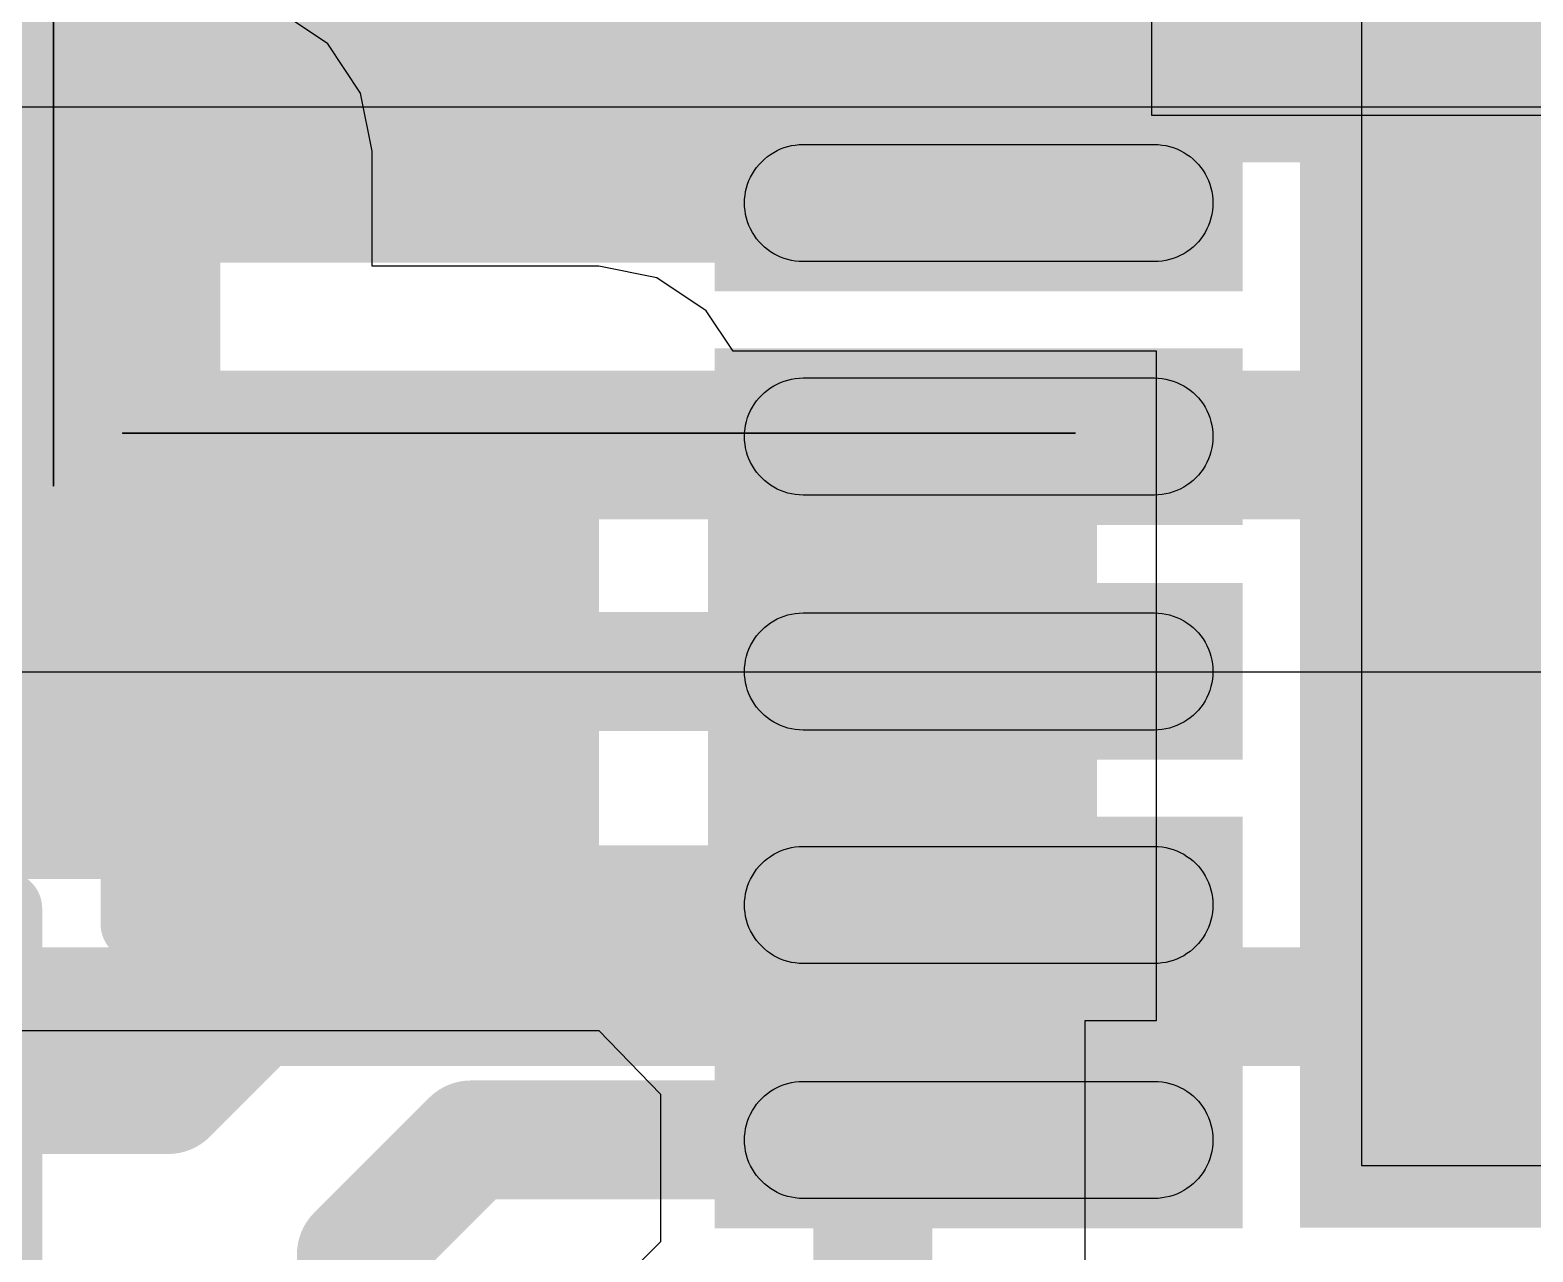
# Model space of a CAD drawing. Header units: inches. Extents: x 0 to 208, y 0 to 213.
# Drawn here: x 4.2299 to 4.331, y 3.2767 to 3.3589 of the extents above; entities that cross this region are included whole.
import ezdxf

# ---------------------------------------------------------------- set-up
doc = ezdxf.new("R2010")
doc.units = ezdxf.units.IN
doc.header["$MEASUREMENT"] = 0
for name, color, linetype in [('Bottom Layer', 5, 'Continuous'), ('Bottom Overlay', 54, 'Continuous'), ('Bottom Paste', 16, 'Continuous'), ('Bottom Solder', 6, 'Continuous'), ('L2_GND1', 16, 'Continuous'), ('L5_GND2', 156, 'Continuous'), ('L6_SIG2', 130, 'Continuous'), ('Top Layer', 1, 'Continuous'), ('Top Overlay', 2, 'Continuous'), ('Top Paste', 8, 'Continuous'), ('Top Solder', 216, 'Continuous')]:
    doc.layers.add(name, color=color, linetype=linetype)

# ---------------------------------------------------------------- blocks, each defined once
blk = doc.blocks.new('WQFN_40_EP_5X5__B_405')
at = {"layer": 'Bottom Layer'}
for points in [[(-0.0748, 0.0748), (0.0748, 0.0748), (0.0748, -0.0748), (-0.0748, -0.0748)], [(0.00396, -0.08265), (0.01184, -0.08265), (0.01184, -0.11415), (0.00396, -0.11415)], [(0.01966, -0.08265), (0.02754, -0.08265), (0.02754, -0.11415), (0.01966, -0.11415)], [(0.03546, -0.08265), (0.04334, -0.08265), (0.04334, -0.11415), (0.03546, -0.11415)], [(0.05116, -0.08265), (0.05904, -0.08265), (0.05904, -0.11415), (0.05116, -0.11415)], [(0.06696, -0.08265), (0.07484, -0.08265), (0.07484, -0.11415), (0.06696, -0.11415)]]:
    blk.add_hatch(color=5, dxfattribs=at).paths.add_polyline_path(points)
at = {"layer": 'Bottom Solder'}
for points in [[(-0.0768, 0.0768), (0.0768, 0.0768), (0.0768, -0.0768), (-0.0768, -0.0768)], [(-0.01384, -0.08065), (-0.00196, -0.08065), (-0.00196, -0.11615), (-0.01384, -0.11615)], [(0.00196, -0.08065), (0.01384, -0.08065), (0.01384, -0.11615), (0.00196, -0.11615)], [(0.01766, -0.08065), (0.02954, -0.08065), (0.02954, -0.11615), (0.01766, -0.11615)], [(0.03346, -0.08065), (0.04534, -0.08065), (0.04534, -0.11615), (0.03346, -0.11615)], [(0.04916, -0.08065), (0.06104, -0.08065), (0.06104, -0.11615), (0.04916, -0.11615)], [(0.06496, -0.08065), (0.07684, -0.08065), (0.07684, -0.11615), (0.06496, -0.11615)]]:
    blk.add_hatch(color=6, dxfattribs=at).paths.add_polyline_path(points)
at = {"layer": 'Bottom Paste'}
for p, q in [((0.00663, -0.08286), (0.00688, -0.08279)), ((0.00688, -0.08279), (0.00713, -0.08273)), ((0.00713, -0.08273), (0.00739, -0.08269)), ((0.00739, -0.08269), (0.00764, -0.08266)), ((0.00764, -0.08266), (0.0079, -0.08265)), ((0.0079, -0.08265), (0.00816, -0.08266)), ((0.00816, -0.08266), (0.00841, -0.08269)), ((0.00841, -0.08269), (0.00867, -0.08273)), ((0.00867, -0.08273), (0.00892, -0.08279)), ((0.00892, -0.08279), (0.00917, -0.08286)), ((0.02233, -0.08286), (0.02258, -0.08279)), ((0.02258, -0.08279), (0.02283, -0.08273)), ((0.02283, -0.08273), (0.02309, -0.08269)), ((0.02309, -0.08269), (0.02334, -0.08266)), ((0.02334, -0.08266), (0.0236, -0.08265)), ((0.0236, -0.08265), (0.02386, -0.08266)), ((0.02386, -0.08266), (0.02411, -0.08269)), ((0.02411, -0.08269), (0.02437, -0.08273)), ((0.02437, -0.08273), (0.02462, -0.08279)), ((0.02462, -0.08279), (0.02487, -0.08286)), ((0.03813, -0.08286), (0.03838, -0.08279)), ((0.03838, -0.08279), (0.03863, -0.08273)), ((0.03863, -0.08273), (0.03889, -0.08269)), ((0.03889, -0.08269), (0.03914, -0.08266)), ((0.03914, -0.08266), (0.0394, -0.08265)), ((0.0394, -0.08265), (0.03966, -0.08266)), ((0.03966, -0.08266), (0.03991, -0.08269)), ((0.03991, -0.08269), (0.04017, -0.08273)), ((0.04017, -0.08273), (0.04042, -0.08279)), ((0.04042, -0.08279), (0.04067, -0.08286)), ((0.05383, -0.08286), (0.05408, -0.08279)), ((0.05408, -0.08279), (0.05433, -0.08273)), ((0.05433, -0.08273), (0.05459, -0.08269)), ((0.05459, -0.08269), (0.05484, -0.08266)), ((0.05484, -0.08266), (0.0551, -0.08265)), ((0.0551, -0.08265), (0.05536, -0.08266)), ((0.05536, -0.08266), (0.05561, -0.08269)), ((0.05561, -0.08269), (0.05587, -0.08273)), ((0.05587, -0.08273), (0.05612, -0.08279)), ((0.05612, -0.08279), (0.05637, -0.08286)), ((0.06963, -0.08286), (0.06988, -0.08279)), ((0.06988, -0.08279), (0.07013, -0.08273)), ((0.07013, -0.08273), (0.07039, -0.08269)), ((0.07039, -0.08269), (0.07064, -0.08266)), ((0.07064, -0.08266), (0.0709, -0.08265)), ((0.0709, -0.08265), (0.07116, -0.08266)), ((0.07116, -0.08266), (0.07141, -0.08269)), ((0.07141, -0.08269), (0.07167, -0.08273)), ((0.07167, -0.08273), (0.07192, -0.08279)), ((0.07192, -0.08279), (0.07217, -0.08286)), ((0.00494, -0.08399), (0.00512, -0.08381)), ((0.00512, -0.08381), (0.0053, -0.08363)), ((0.0053, -0.08363), (0.0055, -0.08347)), ((0.0055, -0.08347), (0.00571, -0.08332)), ((0.00571, -0.08332), (0.00593, -0.08318)), ((0.00593, -0.08318), (0.00616, -0.08306)), ((0.00616, -0.08306), (0.00639, -0.08295)), ((0.00639, -0.08295), (0.00663, -0.08286)), ((0.00917, -0.08286), (0.00941, -0.08295)), ((0.00941, -0.08295), (0.00964, -0.08306)), ((0.00964, -0.08306), (0.00987, -0.08318)), ((0.00987, -0.08318), (0.01009, -0.08332)), ((0.01009, -0.08332), (0.0103, -0.08347)), ((0.0103, -0.08347), (0.0105, -0.08363)), ((0.0105, -0.08363), (0.01068, -0.08381)), ((0.01068, -0.08381), (0.01086, -0.08399)), ((0.02064, -0.08399), (0.02082, -0.08381)), ((0.02082, -0.08381), (0.021, -0.08363)), ((0.021, -0.08363), (0.0212, -0.08347)), ((0.0212, -0.08347), (0.02141, -0.08332)), ((0.02141, -0.08332), (0.02163, -0.08318)), ((0.02163, -0.08318), (0.02186, -0.08306)), ((0.02186, -0.08306), (0.02209, -0.08295)), ((0.02209, -0.08295), (0.02233, -0.08286)), ((0.02487, -0.08286), (0.02511, -0.08295)), ((0.02511, -0.08295), (0.02534, -0.08306)), ((0.02534, -0.08306), (0.02557, -0.08318)), ((0.02557, -0.08318), (0.02579, -0.08332)), ((0.02579, -0.08332), (0.026, -0.08347)), ((0.026, -0.08347), (0.0262, -0.08363)), ((0.0262, -0.08363), (0.02638, -0.08381)), ((0.02638, -0.08381), (0.02656, -0.08399)), ((0.03644, -0.08399), (0.03662, -0.08381)), ((0.03662, -0.08381), (0.0368, -0.08363)), ((0.0368, -0.08363), (0.037, -0.08347)), ((0.037, -0.08347), (0.03721, -0.08332)), ((0.03721, -0.08332), (0.03743, -0.08318)), ((0.03743, -0.08318), (0.03766, -0.08306)), ((0.03766, -0.08306), (0.03789, -0.08295)), ((0.03789, -0.08295), (0.03813, -0.08286)), ((0.04067, -0.08286), (0.04091, -0.08295)), ((0.04091, -0.08295), (0.04114, -0.08306)), ((0.04114, -0.08306), (0.04137, -0.08318)), ((0.04137, -0.08318), (0.04159, -0.08332)), ((0.04159, -0.08332), (0.0418, -0.08347)), ((0.0418, -0.08347), (0.042, -0.08363)), ((0.042, -0.08363), (0.04218, -0.08381)), ((0.04218, -0.08381), (0.04236, -0.08399)), ((0.05214, -0.08399), (0.05232, -0.08381)), ((0.05232, -0.08381), (0.0525, -0.08363)), ((0.0525, -0.08363), (0.0527, -0.08347)), ((0.0527, -0.08347), (0.05291, -0.08332)), ((0.05291, -0.08332), (0.05313, -0.08318)), ((0.05313, -0.08318), (0.05336, -0.08306)), ((0.05336, -0.08306), (0.05359, -0.08295)), ((0.05359, -0.08295), (0.05383, -0.08286)), ((0.05637, -0.08286), (0.05661, -0.08295)), ((0.05661, -0.08295), (0.05684, -0.08306)), ((0.05684, -0.08306), (0.05707, -0.08318)), ((0.05707, -0.08318), (0.05729, -0.08332)), ((0.05729, -0.08332), (0.0575, -0.08347)), ((0.0575, -0.08347), (0.0577, -0.08363)), ((0.0577, -0.08363), (0.05788, -0.08381)), ((0.05788, -0.08381), (0.05806, -0.08399)), ((0.06794, -0.08399), (0.06812, -0.08381)), ((0.06812, -0.08381), (0.0683, -0.08363)), ((0.0683, -0.08363), (0.0685, -0.08347)), ((0.0685, -0.08347), (0.06871, -0.08332)), ((0.06871, -0.08332), (0.06893, -0.08318)), ((0.06893, -0.08318), (0.06916, -0.08306)), ((0.06916, -0.08306), (0.06939, -0.08295)), ((0.06939, -0.08295), (0.06963, -0.08286)), ((0.07217, -0.08286), (0.07241, -0.08295)), ((0.07241, -0.08295), (0.07264, -0.08306)), ((0.07264, -0.08306), (0.07287, -0.08318)), ((0.07287, -0.08318), (0.07309, -0.08332)), ((0.07309, -0.08332), (0.0733, -0.08347)), ((0.0733, -0.08347), (0.0735, -0.08363)), ((0.0735, -0.08363), (0.07368, -0.08381)), ((0.07368, -0.08381), (0.07386, -0.08399)), ((0.00426, -0.08508), (0.00437, -0.08485)), ((0.00437, -0.08485), (0.00449, -0.08462)), ((0.00449, -0.08462), (0.00463, -0.0844)), ((0.00463, -0.0844), (0.00478, -0.08419)), ((0.00478, -0.08419), (0.00494, -0.08399)), ((0.01086, -0.08399), (0.01102, -0.08419)), ((0.01102, -0.08419), (0.01117, -0.0844)), ((0.01117, -0.0844), (0.01131, -0.08462)), ((0.01131, -0.08462), (0.01143, -0.08485)), ((0.01143, -0.08485), (0.01154, -0.08508)), ((0.01996, -0.08508), (0.02007, -0.08485)), ((0.02007, -0.08485), (0.02019, -0.08462)), ((0.02019, -0.08462), (0.02033, -0.0844)), ((0.02033, -0.0844), (0.02048, -0.08419)), ((0.02048, -0.08419), (0.02064, -0.08399)), ((0.02656, -0.08399), (0.02672, -0.08419)), ((0.02672, -0.08419), (0.02687, -0.0844)), ((0.02687, -0.0844), (0.02701, -0.08462)), ((0.02701, -0.08462), (0.02713, -0.08485)), ((0.02713, -0.08485), (0.02724, -0.08508)), ((0.03576, -0.08508), (0.03587, -0.08485)), ((0.03587, -0.08485), (0.03599, -0.08462)), ((0.03599, -0.08462), (0.03613, -0.0844)), ((0.03613, -0.0844), (0.03628, -0.08419)), ((0.03628, -0.08419), (0.03644, -0.08399)), ((0.04236, -0.08399), (0.04252, -0.08419)), ((0.04252, -0.08419), (0.04267, -0.0844)), ((0.04267, -0.0844), (0.04281, -0.08462)), ((0.04281, -0.08462), (0.04293, -0.08485)), ((0.04293, -0.08485), (0.04304, -0.08508)), ((0.05146, -0.08508), (0.05157, -0.08485)), ((0.05157, -0.08485), (0.05169, -0.08462)), ((0.05169, -0.08462), (0.05183, -0.0844)), ((0.05183, -0.0844), (0.05198, -0.08419)), ((0.05198, -0.08419), (0.05214, -0.08399)), ((0.05806, -0.08399), (0.05822, -0.08419)), ((0.05822, -0.08419), (0.05837, -0.0844)), ((0.05837, -0.0844), (0.05851, -0.08462)), ((0.05851, -0.08462), (0.05863, -0.08485)), ((0.05863, -0.08485), (0.05874, -0.08508)), ((0.06726, -0.08508), (0.06737, -0.08485)), ((0.06737, -0.08485), (0.06749, -0.08462)), ((0.06749, -0.08462), (0.06763, -0.0844)), ((0.06763, -0.0844), (0.06778, -0.08419)), ((0.06778, -0.08419), (0.06794, -0.08399)), ((0.07386, -0.08399), (0.07402, -0.08419)), ((0.07402, -0.08419), (0.07417, -0.0844)), ((0.07417, -0.0844), (0.07431, -0.08462)), ((0.07431, -0.08462), (0.07443, -0.08485)), ((0.07443, -0.08485), (0.07454, -0.08508)), ((0.004, -0.08607), (0.00404, -0.08582)), ((0.00404, -0.08582), (0.0041, -0.08557)), ((0.0041, -0.08557), (0.00417, -0.08532)), ((0.00417, -0.08532), (0.00426, -0.08508)), ((0.01154, -0.08508), (0.01163, -0.08532)), ((0.01163, -0.08532), (0.0117, -0.08557)), ((0.0117, -0.08557), (0.01176, -0.08582)), ((0.01176, -0.08582), (0.0118, -0.08607)), ((0.0197, -0.08607), (0.01974, -0.08582)), ((0.01974, -0.08582), (0.0198, -0.08557)), ((0.0198, -0.08557), (0.01987, -0.08532)), ((0.01987, -0.08532), (0.01996, -0.08508)), ((0.02724, -0.08508), (0.02733, -0.08532)), ((0.02733, -0.08532), (0.0274, -0.08557)), ((0.0274, -0.08557), (0.02746, -0.08582)), ((0.02746, -0.08582), (0.0275, -0.08607)), ((0.0355, -0.08607), (0.03554, -0.08582)), ((0.03554, -0.08582), (0.0356, -0.08557)), ((0.0356, -0.08557), (0.03567, -0.08532)), ((0.03567, -0.08532), (0.03576, -0.08508)), ((0.04304, -0.08508), (0.04313, -0.08532)), ((0.04313, -0.08532), (0.0432, -0.08557)), ((0.0432, -0.08557), (0.04326, -0.08582)), ((0.04326, -0.08582), (0.0433, -0.08607)), ((0.0512, -0.08607), (0.05124, -0.08582)), ((0.05124, -0.08582), (0.0513, -0.08557)), ((0.0513, -0.08557), (0.05137, -0.08532)), ((0.05137, -0.08532), (0.05146, -0.08508)), ((0.05874, -0.08508), (0.05883, -0.08532)), ((0.05883, -0.08532), (0.0589, -0.08557)), ((0.0589, -0.08557), (0.05896, -0.08582)), ((0.05896, -0.08582), (0.059, -0.08607)), ((0.067, -0.08607), (0.06704, -0.08582)), ((0.06704, -0.08582), (0.0671, -0.08557)), ((0.0671, -0.08557), (0.06717, -0.08532)), ((0.06717, -0.08532), (0.06726, -0.08508)), ((0.07454, -0.08508), (0.07463, -0.08532)), ((0.07463, -0.08532), (0.0747, -0.08557)), ((0.0747, -0.08557), (0.07476, -0.08582)), ((0.07476, -0.08582), (0.0748, -0.08607)), ((0.00396, -0.08659), (0.00397, -0.08633)), ((0.00396, -0.11021), (0.00396, -0.08659)), ((0.00397, -0.08633), (0.004, -0.08607)), ((0.0118, -0.08607), (0.01183, -0.08633)), ((0.01183, -0.08633), (0.01184, -0.08659)), ((0.01184, -0.08659), (0.01184, -0.11021)), ((0.01966, -0.08659), (0.01967, -0.08633)), ((0.01966, -0.11021), (0.01966, -0.08659)), ((0.01967, -0.08633), (0.0197, -0.08607)), ((0.0275, -0.08607), (0.0275, -0.08607)), ((0.0275, -0.08607), (0.02753, -0.08633)), ((0.02753, -0.08633), (0.02754, -0.08659)), ((0.02754, -0.08659), (0.02754, -0.11021)), ((0.03546, -0.08659), (0.03547, -0.08633)), ((0.03546, -0.11021), (0.03546, -0.08659)), ((0.03547, -0.08633), (0.0355, -0.08607)), ((0.0433, -0.08607), (0.04333, -0.08633)), ((0.04333, -0.08633), (0.04334, -0.08659)), ((0.04334, -0.08659), (0.04334, -0.11021)), ((0.05116, -0.08659), (0.05117, -0.08633)), ((0.05116, -0.11021), (0.05116, -0.08659)), ((0.05117, -0.08633), (0.0512, -0.08607)), ((0.059, -0.08607), (0.059, -0.08607)), ((0.059, -0.08607), (0.05903, -0.08633)), ((0.05903, -0.08633), (0.05904, -0.08659)), ((0.05904, -0.08659), (0.05904, -0.11021)), ((0.06696, -0.08659), (0.06697, -0.08633)), ((0.06696, -0.11021), (0.06696, -0.08659)), ((0.06697, -0.08633), (0.067, -0.08607)), ((0.0748, -0.08607), (0.0748, -0.08607)), ((0.0748, -0.08607), (0.07483, -0.08633)), ((0.07483, -0.08633), (0.07484, -0.08659)), ((0.07484, -0.08659), (0.07484, -0.11021)), ((0.00397, -0.11047), (0.00396, -0.11021)), ((0.004, -0.11073), (0.00397, -0.11047)), ((0.00404, -0.11098), (0.004, -0.11073)), ((0.0041, -0.11123), (0.00404, -0.11098)), ((0.01176, -0.11098), (0.0117, -0.11123)), ((0.0118, -0.11073), (0.01176, -0.11098)), ((0.01183, -0.11047), (0.0118, -0.11073)), ((0.01184, -0.11021), (0.01183, -0.11047)), ((0.01183, -0.11047), (0.01183, -0.11047)), ((0.01967, -0.11047), (0.01966, -0.11021)), ((0.0197, -0.11073), (0.01967, -0.11047)), ((0.01974, -0.11098), (0.0197, -0.11073)), ((0.0198, -0.11123), (0.01974, -0.11098)), ((0.02746, -0.11098), (0.0274, -0.11123)), ((0.0275, -0.11073), (0.02746, -0.11098)), ((0.02753, -0.11047), (0.0275, -0.11073)), ((0.02754, -0.11021), (0.02753, -0.11047)), ((0.03547, -0.11047), (0.03546, -0.11021)), ((0.0355, -0.11073), (0.03547, -0.11047)), ((0.03554, -0.11098), (0.0355, -0.11073)), ((0.0356, -0.11123), (0.03554, -0.11098)), ((0.04326, -0.11098), (0.0432, -0.11123)), ((0.0433, -0.11073), (0.04326, -0.11098)), ((0.04333, -0.11047), (0.0433, -0.11073)), ((0.04334, -0.11021), (0.04333, -0.11047)), ((0.04333, -0.11047), (0.04333, -0.11047)), ((0.05117, -0.11047), (0.05116, -0.11021)), ((0.0512, -0.11073), (0.05117, -0.11047)), ((0.05124, -0.11098), (0.0512, -0.11073)), ((0.0513, -0.11123), (0.05124, -0.11098)), ((0.05896, -0.11098), (0.0589, -0.11123)), ((0.059, -0.11073), (0.05896, -0.11098)), ((0.05903, -0.11047), (0.059, -0.11073)), ((0.05904, -0.11021), (0.05903, -0.11047)), ((0.06697, -0.11047), (0.06696, -0.11021)), ((0.067, -0.11073), (0.06697, -0.11047)), ((0.06704, -0.11098), (0.067, -0.11073)), ((0.0671, -0.11123), (0.06704, -0.11098)), ((0.07476, -0.11098), (0.0747, -0.11123)), ((0.0748, -0.11073), (0.07476, -0.11098)), ((0.07483, -0.11047), (0.0748, -0.11073)), ((0.07484, -0.11021), (0.07483, -0.11047)), ((0.00417, -0.11148), (0.0041, -0.11123)), ((0.00426, -0.11172), (0.00417, -0.11148)), ((0.00437, -0.11195), (0.00426, -0.11172)), ((0.00449, -0.11218), (0.00437, -0.11195)), ((0.01143, -0.11195), (0.01131, -0.11218)), ((0.01154, -0.11172), (0.01143, -0.11195)), ((0.01163, -0.11148), (0.01154, -0.11172)), ((0.0117, -0.11123), (0.01163, -0.11148)), ((0.01987, -0.11148), (0.0198, -0.11123)), ((0.01996, -0.11172), (0.01987, -0.11148)), ((0.02007, -0.11195), (0.01996, -0.11172)), ((0.02019, -0.11218), (0.02007, -0.11195)), ((0.02713, -0.11195), (0.02701, -0.11218)), ((0.02724, -0.11172), (0.02713, -0.11195)), ((0.02733, -0.11148), (0.02724, -0.11172)), ((0.0274, -0.11123), (0.02733, -0.11148)), ((0.03567, -0.11148), (0.0356, -0.11123)), ((0.03576, -0.11172), (0.03567, -0.11148)), ((0.03587, -0.11195), (0.03576, -0.11172)), ((0.03599, -0.11218), (0.03587, -0.11195)), ((0.04293, -0.11195), (0.04281, -0.11218)), ((0.04304, -0.11172), (0.04293, -0.11195)), ((0.04313, -0.11148), (0.04304, -0.11172)), ((0.0432, -0.11123), (0.04313, -0.11148)), ((0.05137, -0.11148), (0.0513, -0.11123)), ((0.05146, -0.11172), (0.05137, -0.11148)), ((0.05157, -0.11195), (0.05146, -0.11172)), ((0.05169, -0.11218), (0.05157, -0.11195)), ((0.05863, -0.11195), (0.05851, -0.11218)), ((0.05874, -0.11172), (0.05863, -0.11195)), ((0.05883, -0.11148), (0.05874, -0.11172)), ((0.0589, -0.11123), (0.05883, -0.11148)), ((0.06717, -0.11148), (0.0671, -0.11123)), ((0.06726, -0.11172), (0.06717, -0.11148)), ((0.06737, -0.11195), (0.06726, -0.11172)), ((0.06749, -0.11218), (0.06737, -0.11195)), ((0.07443, -0.11195), (0.07431, -0.11218)), ((0.07454, -0.11172), (0.07443, -0.11195)), ((0.07463, -0.11148), (0.07454, -0.11172)), ((0.0747, -0.11123), (0.07463, -0.11148)), ((0.00463, -0.1124), (0.00449, -0.11218)), ((0.00478, -0.11261), (0.00463, -0.1124)), ((0.00494, -0.11281), (0.00478, -0.11261)), ((0.00512, -0.11299), (0.00494, -0.11281)), ((0.0053, -0.11317), (0.00512, -0.11299)), ((0.01068, -0.11299), (0.0105, -0.11317)), ((0.01086, -0.11281), (0.01068, -0.11299)), ((0.01102, -0.11261), (0.01086, -0.11281)), ((0.01117, -0.1124), (0.01102, -0.11261)), ((0.01131, -0.11218), (0.01117, -0.1124)), ((0.02033, -0.1124), (0.02019, -0.11218)), ((0.02048, -0.11261), (0.02033, -0.1124)), ((0.02064, -0.11281), (0.02048, -0.11261)), ((0.02082, -0.11299), (0.02064, -0.11281)), ((0.021, -0.11317), (0.02082, -0.11299)), ((0.02638, -0.11299), (0.0262, -0.11317)), ((0.02656, -0.11281), (0.02638, -0.11299)), ((0.02672, -0.11261), (0.02656, -0.11281)), ((0.02687, -0.1124), (0.02672, -0.11261)), ((0.02701, -0.11218), (0.02687, -0.1124)), ((0.03613, -0.1124), (0.03599, -0.11218)), ((0.03628, -0.11261), (0.03613, -0.1124)), ((0.03644, -0.11281), (0.03628, -0.11261)), ((0.03662, -0.11299), (0.03644, -0.11281)), ((0.0368, -0.11317), (0.03662, -0.11299)), ((0.04218, -0.11299), (0.042, -0.11317)), ((0.04236, -0.11281), (0.04218, -0.11299)), ((0.04252, -0.11261), (0.04236, -0.11281)), ((0.04267, -0.1124), (0.04252, -0.11261)), ((0.04281, -0.11218), (0.04267, -0.1124)), ((0.05183, -0.1124), (0.05169, -0.11218)), ((0.05198, -0.11261), (0.05183, -0.1124)), ((0.05214, -0.11281), (0.05198, -0.11261)), ((0.05232, -0.11299), (0.05214, -0.11281)), ((0.0525, -0.11317), (0.05232, -0.11299)), ((0.05788, -0.11299), (0.0577, -0.11317)), ((0.05806, -0.11281), (0.05788, -0.11299)), ((0.05822, -0.11261), (0.05806, -0.11281)), ((0.05837, -0.1124), (0.05822, -0.11261)), ((0.05851, -0.11218), (0.05837, -0.1124)), ((0.06763, -0.1124), (0.06749, -0.11218)), ((0.06778, -0.11261), (0.06763, -0.1124)), ((0.06794, -0.11281), (0.06778, -0.11261)), ((0.06812, -0.11299), (0.06794, -0.11281)), ((0.0683, -0.11317), (0.06812, -0.11299)), ((0.07368, -0.11299), (0.0735, -0.11317)), ((0.07386, -0.11281), (0.07368, -0.11299)), ((0.07402, -0.11261), (0.07386, -0.11281)), ((0.07417, -0.1124), (0.07402, -0.11261)), ((0.07431, -0.11218), (0.07417, -0.1124)), ((0.0055, -0.11333), (0.0053, -0.11317)), ((0.00571, -0.11348), (0.0055, -0.11333)), ((0.00593, -0.11362), (0.00571, -0.11348)), ((0.00616, -0.11374), (0.00593, -0.11362)), ((0.00639, -0.11385), (0.00616, -0.11374)), ((0.00663, -0.11394), (0.00639, -0.11385)), ((0.00688, -0.11401), (0.00663, -0.11394)), ((0.00713, -0.11407), (0.00688, -0.11401)), ((0.00739, -0.11411), (0.00713, -0.11407)), ((0.00764, -0.11414), (0.00739, -0.11411)), ((0.0079, -0.11415), (0.00764, -0.11414)), ((0.00816, -0.11414), (0.0079, -0.11415)), ((0.00841, -0.11411), (0.00816, -0.11414)), ((0.00867, -0.11407), (0.00841, -0.11411)), ((0.00892, -0.11401), (0.00867, -0.11407)), ((0.00917, -0.11394), (0.00892, -0.11401)), ((0.00941, -0.11385), (0.00917, -0.11394)), ((0.00964, -0.11374), (0.00941, -0.11385)), ((0.00987, -0.11362), (0.00964, -0.11374)), ((0.01009, -0.11348), (0.00987, -0.11362)), ((0.0103, -0.11333), (0.01009, -0.11348)), ((0.0105, -0.11317), (0.0103, -0.11333)), ((0.0212, -0.11333), (0.021, -0.11317)), ((0.02141, -0.11348), (0.0212, -0.11333)), ((0.02163, -0.11362), (0.02141, -0.11348)), ((0.02186, -0.11374), (0.02163, -0.11362)), ((0.02209, -0.11385), (0.02186, -0.11374)), ((0.02233, -0.11394), (0.02209, -0.11385)), ((0.02258, -0.11401), (0.02233, -0.11394)), ((0.02283, -0.11407), (0.02258, -0.11401)), ((0.02309, -0.11411), (0.02283, -0.11407)), ((0.02334, -0.11414), (0.02309, -0.11411)), ((0.0236, -0.11415), (0.02334, -0.11414)), ((0.02386, -0.11414), (0.0236, -0.11415)), ((0.02411, -0.11411), (0.02386, -0.11414)), ((0.02437, -0.11407), (0.02411, -0.11411)), ((0.02462, -0.11401), (0.02437, -0.11407)), ((0.02487, -0.11394), (0.02462, -0.11401)), ((0.02511, -0.11385), (0.02487, -0.11394)), ((0.02534, -0.11374), (0.02511, -0.11385)), ((0.02557, -0.11362), (0.02534, -0.11374)), ((0.02579, -0.11348), (0.02557, -0.11362)), ((0.026, -0.11333), (0.02579, -0.11348)), ((0.0262, -0.11317), (0.026, -0.11333)), ((0.037, -0.11333), (0.0368, -0.11317)), ((0.03721, -0.11348), (0.037, -0.11333)), ((0.03743, -0.11362), (0.03721, -0.11348)), ((0.03766, -0.11374), (0.03743, -0.11362)), ((0.03789, -0.11385), (0.03766, -0.11374)), ((0.03813, -0.11394), (0.03789, -0.11385)), ((0.03838, -0.11401), (0.03813, -0.11394)), ((0.03863, -0.11407), (0.03838, -0.11401)), ((0.03889, -0.11411), (0.03863, -0.11407)), ((0.03914, -0.11414), (0.03889, -0.11411)), ((0.0394, -0.11415), (0.03914, -0.11414)), ((0.03966, -0.11414), (0.0394, -0.11415)), ((0.03991, -0.11411), (0.03966, -0.11414)), ((0.04017, -0.11407), (0.03991, -0.11411)), ((0.04042, -0.11401), (0.04017, -0.11407)), ((0.04067, -0.11394), (0.04042, -0.11401)), ((0.04091, -0.11385), (0.04067, -0.11394)), ((0.04114, -0.11374), (0.04091, -0.11385)), ((0.04137, -0.11362), (0.04114, -0.11374)), ((0.04159, -0.11348), (0.04137, -0.11362)), ((0.0418, -0.11333), (0.04159, -0.11348)), ((0.042, -0.11317), (0.0418, -0.11333)), ((0.0527, -0.11333), (0.0525, -0.11317)), ((0.05291, -0.11348), (0.0527, -0.11333)), ((0.05313, -0.11362), (0.05291, -0.11348)), ((0.05336, -0.11374), (0.05313, -0.11362)), ((0.05359, -0.11385), (0.05336, -0.11374)), ((0.05383, -0.11394), (0.05359, -0.11385)), ((0.05408, -0.11401), (0.05383, -0.11394)), ((0.05433, -0.11407), (0.05408, -0.11401)), ((0.05459, -0.11411), (0.05433, -0.11407)), ((0.05484, -0.11414), (0.05459, -0.11411)), ((0.0551, -0.11415), (0.05484, -0.11414)), ((0.05536, -0.11414), (0.0551, -0.11415)), ((0.05561, -0.11411), (0.05536, -0.11414)), ((0.05587, -0.11407), (0.05561, -0.11411)), ((0.05612, -0.11401), (0.05587, -0.11407)), ((0.05637, -0.11394), (0.05612, -0.11401)), ((0.05661, -0.11385), (0.05637, -0.11394)), ((0.05684, -0.11374), (0.05661, -0.11385)), ((0.05707, -0.11362), (0.05684, -0.11374)), ((0.05729, -0.11348), (0.05707, -0.11362)), ((0.0575, -0.11333), (0.05729, -0.11348)), ((0.0577, -0.11317), (0.0575, -0.11333)), ((0.0685, -0.11333), (0.0683, -0.11317)), ((0.06871, -0.11348), (0.0685, -0.11333)), ((0.06893, -0.11362), (0.06871, -0.11348)), ((0.06916, -0.11374), (0.06893, -0.11362)), ((0.06939, -0.11385), (0.06916, -0.11374)), ((0.06963, -0.11394), (0.06939, -0.11385)), ((0.06988, -0.11401), (0.06963, -0.11394)), ((0.07013, -0.11407), (0.06988, -0.11401)), ((0.07039, -0.11411), (0.07013, -0.11407)), ((0.07064, -0.11414), (0.07039, -0.11411)), ((0.0709, -0.11415), (0.07064, -0.11414)), ((0.07116, -0.11414), (0.0709, -0.11415)), ((0.07141, -0.11411), (0.07116, -0.11414)), ((0.07167, -0.11407), (0.07141, -0.11411)), ((0.07192, -0.11401), (0.07167, -0.11407)), ((0.07217, -0.11394), (0.07192, -0.11401)), ((0.07241, -0.11385), (0.07217, -0.11394)), ((0.07264, -0.11374), (0.07241, -0.11385)), ((0.07287, -0.11362), (0.07264, -0.11374)), ((0.07309, -0.11348), (0.07287, -0.11362)), ((0.0733, -0.11333), (0.07309, -0.11348)), ((0.0735, -0.11317), (0.0733, -0.11333))]:
    blk.add_line(p, q, dxfattribs=at)
blk = doc.blocks.new('RES_0402_439')
at = {"layer": 'Top Layer'}
for points in [[(-0.0275, -0.0125), (-0.0275, 0.0125), (-0.0095, 0.0125), (-0.0095, -0.0125)], [(0.0095, -0.0125), (0.0095, 0.0125), (0.0275, 0.0125), (0.0275, -0.0125)]]:
    blk.add_hatch(color=1, dxfattribs=at).paths.add_polyline_path(points)
at = {"layer": 'Top Paste'}
for points in [[(-0.0275, -0.0125), (-0.0275, 0.0125), (-0.0095, 0.0125), (-0.0095, -0.0125)], [(0.0095, -0.0125), (0.0095, 0.0125), (0.0275, 0.0125), (0.0275, -0.0125)]]:
    blk.add_hatch(color=8, dxfattribs=at).paths.add_polyline_path(points)
at = {"layer": 'Top Solder'}
for points in [[(-0.02967, -0.01467), (-0.02967, 0.01466), (-0.00733, 0.01466), (-0.00733, -0.01467)], [(0.00733, -0.01467), (0.00733, 0.01466), (0.02967, 0.01466), (0.02967, -0.01467)]]:
    blk.add_hatch(color=216, dxfattribs=at).paths.add_polyline_path(points)
at = {"layer": 'Top Overlay'}
for points in [[(-0.031, 0.016, 0.005, 0.005, 0), (0.031, 0.016, 0.005, 0.005, 0)], [(-0.031, 0.016, 0.005, 0.005, 0), (-0.031, -0.016, 0.005, 0.005, 0)], [(0.031, 0.016, 0.005, 0.005, 0), (0.031, -0.016, 0.005, 0.005, 0)], [(-0.031, -0.016, 0.005, 0.005, 0), (0.031, -0.016, 0.005, 0.005, 0)], [(-0.032, -0.017, 0.000127, 0.000127, 0), (0.032, -0.017, 0.000127, 0.000127, 0)]]:
    blk.add_lwpolyline(points, format="xyseb", dxfattribs=at)
for points in [[(-0.03225, 0.016, 0.0025, 0.0025, 1), (-0.02975, 0.016, 0.0025, 0.0025, 1)], [(-0.03225, 0.016, 0.0025, 0.0025, 1), (-0.02975, 0.016, 0.0025, 0.0025, 1)], [(0.02975, 0.016, 0.0025, 0.0025, 1), (0.03225, 0.016, 0.0025, 0.0025, 1)], [(0.02975, 0.016, 0.0025, 0.0025, 1), (0.03225, 0.016, 0.0025, 0.0025, 1)], [(-0.03225, -0.016, 0.0025, 0.0025, 1), (-0.02975, -0.016, 0.0025, 0.0025, 1)], [(-0.03225, -0.016, 0.0025, 0.0025, 1), (-0.02975, -0.016, 0.0025, 0.0025, 1)], [(0.02975, -0.016, 0.0025, 0.0025, 1), (0.03225, -0.016, 0.0025, 0.0025, 1)], [(0.02975, -0.016, 0.0025, 0.0025, 1), (0.03225, -0.016, 0.0025, 0.0025, 1)], [(-0.03203, -0.017, 0.0000635, 0.0000635, 1), (-0.03197, -0.017, 0.0000635, 0.0000635, 1)], [(0.03197, -0.017, 0.0000635, 0.0000635, 1), (0.03203, -0.017, 0.0000635, 0.0000635, 1)]]:
    blk.add_lwpolyline(points, format="xyseb", close=True, dxfattribs=at)
blk = doc.blocks.new('RES_0402_B_443')
at = {"layer": 'Bottom Layer'}
for points in [[(-0.0095, 0.0125), (-0.0095, -0.0125), (-0.0275, -0.0125), (-0.0275, 0.0125)], [(0.0275, 0.0125), (0.0275, -0.0125), (0.0095, -0.0125), (0.0095, 0.0125)]]:
    blk.add_hatch(color=5, dxfattribs=at).paths.add_polyline_path(points)
at = {"layer": 'Bottom Paste'}
for points in [[(-0.0095, 0.0125), (-0.0095, -0.0125), (-0.0275, -0.0125), (-0.0275, 0.0125)], [(0.0275, 0.0125), (0.0275, -0.0125), (0.0095, -0.0125), (0.0095, 0.0125)]]:
    blk.add_hatch(color=16, dxfattribs=at).paths.add_polyline_path(points)
at = {"layer": 'Bottom Solder'}
for points in [[(-0.00733, 0.01467), (-0.00733, -0.01466), (-0.02966, -0.01466), (-0.02966, 0.01467)], [(0.02967, 0.01467), (0.02967, -0.01466), (0.00734, -0.01466), (0.00734, 0.01467)]]:
    blk.add_hatch(color=6, dxfattribs=at).paths.add_polyline_path(points)
at = {"layer": 'Bottom Overlay'}
for points in [[(-0.031, -0.016, 0.005, 0.005, 0), (-0.031, 0.016, 0.005, 0.005, 0)], [(0.031, 0.016, 0.005, 0.005, 0), (-0.031, 0.016, 0.005, 0.005, 0)], [(0.031, -0.016, 0.005, 0.005, 0), (0.031, 0.016, 0.005, 0.005, 0)], [(0.032, 0.017, 0.000127, 0.000127, 0), (-0.032, 0.017, 0.000127, 0.000127, 0)], [(0.031, -0.016, 0.005, 0.005, 0), (-0.031, -0.016, 0.005, 0.005, 0)]]:
    blk.add_lwpolyline(points, format="xyseb", dxfattribs=at)
for points in [[(-0.03225, 0.016, 0.0025, 0.0025, 1), (-0.02975, 0.016, 0.0025, 0.0025, 1)], [(-0.03225, 0.016, 0.0025, 0.0025, 1), (-0.02975, 0.016, 0.0025, 0.0025, 1)], [(0.02975, 0.016, 0.0025, 0.0025, 1), (0.03225, 0.016, 0.0025, 0.0025, 1)], [(0.02975, 0.016, 0.0025, 0.0025, 1), (0.03225, 0.016, 0.0025, 0.0025, 1)], [(-0.03203, 0.017, 0.0000635, 0.0000635, 1), (-0.03197, 0.017, 0.0000635, 0.0000635, 1)], [(0.03197, 0.017, 0.0000635, 0.0000635, 1), (0.03203, 0.017, 0.0000635, 0.0000635, 1)], [(-0.03225, -0.016, 0.0025, 0.0025, 1), (-0.02975, -0.016, 0.0025, 0.0025, 1)], [(-0.03225, -0.016, 0.0025, 0.0025, 1), (-0.02975, -0.016, 0.0025, 0.0025, 1)], [(0.02975, -0.016, 0.0025, 0.0025, 1), (0.03225, -0.016, 0.0025, 0.0025, 1)], [(0.02975, -0.016, 0.0025, 0.0025, 1), (0.03225, -0.016, 0.0025, 0.0025, 1)]]:
    blk.add_lwpolyline(points, format="xyseb", close=True, dxfattribs=at)
blk = doc.blocks.new('RES_0402_445')
at = {"layer": 'Top Layer'}
for points in [[(-0.0275, -0.0125), (-0.0275, 0.0125), (-0.0095, 0.0125), (-0.0095, -0.0125)], [(0.0095, -0.0125), (0.0095, 0.0125), (0.0275, 0.0125), (0.0275, -0.0125)]]:
    blk.add_hatch(color=1, dxfattribs=at).paths.add_polyline_path(points)
at = {"layer": 'Top Paste'}
for points in [[(-0.0275, -0.0125), (-0.0275, 0.0125), (-0.0095, 0.0125), (-0.0095, -0.0125)], [(0.0095, -0.0125), (0.0095, 0.0125), (0.0275, 0.0125), (0.0275, -0.0125)]]:
    blk.add_hatch(color=8, dxfattribs=at).paths.add_polyline_path(points)
at = {"layer": 'Top Solder'}
for points in [[(-0.02967, -0.01467), (-0.02967, 0.01466), (-0.00733, 0.01466), (-0.00733, -0.01467)], [(0.00733, -0.01467), (0.00733, 0.01466), (0.02967, 0.01466), (0.02967, -0.01467)]]:
    blk.add_hatch(color=216, dxfattribs=at).paths.add_polyline_path(points)
at = {"layer": 'Top Overlay'}
for points in [[(-0.031, 0.016, 0.005, 0.005, 0), (-0.031, -0.016, 0.005, 0.005, 0)], [(0.031, 0.016, 0.005, 0.005, 0), (-0.031, 0.016, 0.005, 0.005, 0)], [(0.031, 0.016, 0.005, 0.005, 0), (0.031, -0.016, 0.005, 0.005, 0)], [(0.031, -0.016, 0.005, 0.005, 0), (-0.031, -0.016, 0.005, 0.005, 0)], [(0.032, -0.017, 0.000127, 0.000127, 0), (-0.032, -0.017, 0.000127, 0.000127, 0)]]:
    blk.add_lwpolyline(points, format="xyseb", dxfattribs=at)
for points in [[(-0.03225, 0.016, 0.0025, 0.0025, 1), (-0.02975, 0.016, 0.0025, 0.0025, 1)], [(-0.03225, 0.016, 0.0025, 0.0025, 1), (-0.02975, 0.016, 0.0025, 0.0025, 1)], [(0.02975, 0.016, 0.0025, 0.0025, 1), (0.03225, 0.016, 0.0025, 0.0025, 1)], [(0.02975, 0.016, 0.0025, 0.0025, 1), (0.03225, 0.016, 0.0025, 0.0025, 1)], [(-0.03225, -0.016, 0.0025, 0.0025, 1), (-0.02975, -0.016, 0.0025, 0.0025, 1)], [(-0.03225, -0.016, 0.0025, 0.0025, 1), (-0.02975, -0.016, 0.0025, 0.0025, 1)], [(0.02975, -0.016, 0.0025, 0.0025, 1), (0.03225, -0.016, 0.0025, 0.0025, 1)], [(0.02975, -0.016, 0.0025, 0.0025, 1), (0.03225, -0.016, 0.0025, 0.0025, 1)], [(-0.03203, -0.017, 0.0000635, 0.0000635, 1), (-0.03197, -0.017, 0.0000635, 0.0000635, 1)], [(0.03197, -0.017, 0.0000635, 0.0000635, 1), (0.03203, -0.017, 0.0000635, 0.0000635, 1)]]:
    blk.add_lwpolyline(points, format="xyseb", close=True, dxfattribs=at)
blk = doc.blocks.new('CAP_0402_590')
at = {"layer": 'Top Layer'}
for points in [[(-0.0275, -0.0125), (-0.0275, 0.0125), (-0.0095, 0.0125), (-0.0095, -0.0125)], [(0.0095, -0.0125), (0.0095, 0.0125), (0.0275, 0.0125), (0.0275, -0.0125)]]:
    blk.add_hatch(color=1, dxfattribs=at).paths.add_polyline_path(points)
at = {"layer": 'Top Paste'}
for points in [[(-0.0275, -0.0125), (-0.0275, 0.0125), (-0.0095, 0.0125), (-0.0095, -0.0125)], [(0.0095, -0.0125), (0.0095, 0.0125), (0.0275, 0.0125), (0.0275, -0.0125)]]:
    blk.add_hatch(color=8, dxfattribs=at).paths.add_polyline_path(points)
at = {"layer": 'Top Solder'}
for points in [[(-0.02986, -0.01486), (-0.02986, 0.01486), (-0.00714, 0.01486), (-0.00714, -0.01486)], [(0.00714, -0.01486), (0.00714, 0.01486), (0.02986, 0.01486), (0.02986, -0.01486)]]:
    blk.add_hatch(color=216, dxfattribs=at).paths.add_polyline_path(points)
at = {"layer": 'Top Overlay'}
for points in [[(-0.031, 0.016, 0.005, 0.005, 0), (-0.031, -0.016, 0.005, 0.005, 0)], [(-0.011, 0.016, 0.005, 0.005, 0), (-0.031, 0.016, 0.005, 0.005, 0)], [(0.031, 0.016, 0.005, 0.005, 0), (0.011, 0.016, 0.005, 0.005, 0)], [(0.031, 0.016, 0.005, 0.005, 0), (0.031, -0.016, 0.005, 0.005, 0)], [(-0.011, -0.016, 0.005, 0.005, 0), (-0.031, -0.016, 0.005, 0.005, 0)], [(0.031, -0.016, 0.005, 0.005, 0), (0.011, -0.016, 0.005, 0.005, 0)]]:
    blk.add_lwpolyline(points, format="xyseb", dxfattribs=at)
for points in [[(-0.03225, 0.016, 0.0025, 0.0025, 1), (-0.02975, 0.016, 0.0025, 0.0025, 1)], [(-0.03225, 0.016, 0.0025, 0.0025, 1), (-0.02975, 0.016, 0.0025, 0.0025, 1)], [(-0.01225, 0.016, 0.0025, 0.0025, 1), (-0.00975, 0.016, 0.0025, 0.0025, 1)], [(0.00975, 0.016, 0.0025, 0.0025, 1), (0.01225, 0.016, 0.0025, 0.0025, 1)], [(0.02975, 0.016, 0.0025, 0.0025, 1), (0.03225, 0.016, 0.0025, 0.0025, 1)], [(0.02975, 0.016, 0.0025, 0.0025, 1), (0.03225, 0.016, 0.0025, 0.0025, 1)], [(-0.03225, -0.016, 0.0025, 0.0025, 1), (-0.02975, -0.016, 0.0025, 0.0025, 1)], [(-0.03225, -0.016, 0.0025, 0.0025, 1), (-0.02975, -0.016, 0.0025, 0.0025, 1)], [(-0.01225, -0.016, 0.0025, 0.0025, 1), (-0.00975, -0.016, 0.0025, 0.0025, 1)], [(0.00975, -0.016, 0.0025, 0.0025, 1), (0.01225, -0.016, 0.0025, 0.0025, 1)], [(0.02975, -0.016, 0.0025, 0.0025, 1), (0.03225, -0.016, 0.0025, 0.0025, 1)], [(0.02975, -0.016, 0.0025, 0.0025, 1), (0.03225, -0.016, 0.0025, 0.0025, 1)]]:
    blk.add_lwpolyline(points, format="xyseb", close=True, dxfattribs=at)

msp = doc.modelspace()

# ---------------------------------------------------------------- hatches: boundary and pattern name
at = {"layer": 'Top Layer'}
for points in [[(4.11096, 3.30181), (4.24272, 3.30181), (4.24272, 3.35076), (4.11096, 3.35076)], [(4.23716, 3.30181), (4.26816, 3.30181), (4.26816, 3.33281), (4.23716, 3.33281)]]:
    msp.add_hatch(color=1, dxfattribs=at).paths.add_polyline_path(points)

# ---------------------------------------------------------------- linework, layer by layer
at = {"layer": 'Bottom Layer'}
for p, q in [((4.31945, 3.34913), (4.31945, 3.36483)), ((4.31945, 3.33333), (4.31945, 3.34913)), ((4.31945, 3.31763), (4.31945, 3.33333)), ((4.31945, 3.30183), (4.31945, 3.31763)), ((4.31945, 3.28613), (4.31945, 3.30183)), ((4.31945, 3.28251), (4.31945, 3.28613)), ((4.46475, 3.28251), (4.31945, 3.28251))]:
    msp.add_line(p, q, dxfattribs=at)
for points in [[(3.60902, 3.34726, 0.008, 0.008, 0), (4.2937, 3.34726, 0.008, 0.008, 0)], [(4.12998, 3.33195, 0.008, 0.008, 0), (4.29332, 3.33195, 0.008, 0.008, 0)], [(4.21262, 3.31576, 0.008, 0.008, 0), (4.2937, 3.31576, 0.008, 0.008, 0)], [(4.23919, 3.28731, 0.008, 0.008, 0), (4.25194, 3.30006, 0.008, 0.008, 0)], [(4.25194, 3.30006, 0.008, 0.008, 0), (4.2937, 3.30006, 0.008, 0.008, 0)], [(4.21224, 3.28731, 0.008, 0.008, 0), (4.23919, 3.28731, 0.008, 0.008, 0)], [(4.25186, 3.27655, 0.008, 0.008, 0), (4.25957, 3.28426, 0.008, 0.008, 0)], [(4.25957, 3.28426, 0.008, 0.008, 0), (4.2937, 3.28426, 0.008, 0.008, 0)], [(4.25186, 3.23676, 0.008, 0.008, 0), (4.25186, 3.27655, 0.008, 0.008, 0)]]:
    msp.add_lwpolyline(points, format="xyseb", dxfattribs=at)
for points in [[(4.2917, 3.34726, 0.004, 0.004, 1), (4.2957, 3.34726, 0.004, 0.004, 1)], [(4.29132, 3.33195, 0.004, 0.004, 1), (4.29532, 3.33195, 0.004, 0.004, 1)], [(4.2917, 3.31576, 0.004, 0.004, 1), (4.2957, 3.31576, 0.004, 0.004, 1)], [(4.24994, 3.30006, 0.004, 0.004, 1), (4.25394, 3.30006, 0.004, 0.004, 1)], [(4.24994, 3.30006, 0.004, 0.004, 1), (4.25394, 3.30006, 0.004, 0.004, 1)], [(4.2917, 3.30006, 0.004, 0.004, 1), (4.2957, 3.30006, 0.004, 0.004, 1)], [(4.23719, 3.28731, 0.004, 0.004, 1), (4.24119, 3.28731, 0.004, 0.004, 1)], [(4.23719, 3.28731, 0.004, 0.004, 1), (4.24119, 3.28731, 0.004, 0.004, 1)], [(4.25757, 3.28426, 0.004, 0.004, 1), (4.26157, 3.28426, 0.004, 0.004, 1)], [(4.25757, 3.28426, 0.004, 0.004, 1), (4.26157, 3.28426, 0.004, 0.004, 1)], [(4.2917, 3.28426, 0.004, 0.004, 1), (4.2957, 3.28426, 0.004, 0.004, 1)], [(4.24986, 3.27655, 0.004, 0.004, 1), (4.25386, 3.27655, 0.004, 0.004, 1)], [(4.24986, 3.27655, 0.004, 0.004, 1), (4.25386, 3.27655, 0.004, 0.004, 1)]]:
    msp.add_lwpolyline(points, format="xyseb", close=True, dxfattribs=at)
at = {"layer": 'L2_GND1'}
msp.add_line((2.39382, 3.31573), (4.33409, 3.31573), dxfattribs=at)
for points in [[(2.07207, 3.354, 0.008, 0.008, 0), (4.33033, 3.354, 0.008, 0.008, 0)], [(4.33033, 3.354, 0.008, 0.008, 0), (4.34733, 3.354, 0.008, 0.008, 0)], [(2.43119, 3.33, 0.008, 0.008, 0), (4.34, 3.33, 0.008, 0.008, 0)]]:
    msp.add_lwpolyline(points, format="xyseb", dxfattribs=at)
msp.add_lwpolyline([(4.32833, 3.354, 0.004, 0.004, 1), (4.33233, 3.354, 0.004, 0.004, 1)], format="xyseb", close=True, dxfattribs=at)
msp.add_lwpolyline([(4.32833, 3.354, 0.004, 0.004, 1), (4.33233, 3.354, 0.004, 0.004, 1)], format="xyseb", close=True, dxfattribs=at)
at = {"layer": 'L5_GND2'}
msp.add_line((3.89391, 3.35373), (4.73722, 3.35373), dxfattribs=at)
at = {"layer": 'L6_SIG2'}
for points in [[(2.40619, 3.362, 0.008, 0.008, 0), (4.718, 3.362, 0.008, 0.008, 0)], [(2.12237, 3.332, 0.008, 0.008, 0), (4.40352, 3.332, 0.008, 0.008, 0)], [(2.66313, 3.29322, 0.008, 0.008, 0), (4.65268, 3.29322, 0.008, 0.008, 0)]]:
    msp.add_lwpolyline(points, format="xyseb", dxfattribs=at)
at = {"layer": 'Top Layer'}
for p, q in [((4.30531, 3.36245), (4.30531, 3.35316)), ((4.24993, 3.35797), (4.24663, 3.36018)), ((4.25214, 3.35466), (4.24993, 3.35797)), ((4.25292, 3.35076), (4.25214, 3.35466)), ((4.30531, 3.35316), (4.34331, 3.35316)), ((4.25292, 3.34301), (4.25292, 3.35076)), ((4.26816, 3.34301), (4.25292, 3.34301)), ((4.27206, 3.34223), (4.26816, 3.34301)), ((4.27537, 3.34002), (4.27206, 3.34223)), ((4.2772, 3.33729), (4.27537, 3.34002)), ((4.30566, 3.33729), (4.2772, 3.33729)), ((4.30566, 3.29229), (4.30566, 3.33729)), ((4.30086, 3.27149), (4.30086, 3.29229)), ((4.30086, 3.29229), (4.30566, 3.29229)), ((4.11096, 3.29162), (4.26816, 3.29162)), ((4.26816, 3.29162), (4.27231, 3.28734)), ((4.27231, 3.28734), (4.27231, 3.2774)), ((4.27231, 3.2774), (4.25348, 3.25857))]:
    msp.add_line(p, q, dxfattribs=at)
msp.add_lwpolyline([(4.28659, 3.27149, 0.008, 0.008, 0), (4.28659, 3.31479, 0.008, 0.008, 0)], format="xyseb", dxfattribs=at)
msp.add_lwpolyline([(4.28459, 3.31479, 0.004, 0.004, 1), (4.28859, 3.31479, 0.004, 0.004, 1)], format="xyseb", close=True, dxfattribs=at)

# ---------------------------------------------------------------- block references
for name, p, rotation in [('WQFN_40_EP_5X5__B_405', (4.3921, 3.35516), 270), ('CAP_0402_590', (4.34281, 3.37566), 180), ('RES_0402_439', (4.2145, 3.36026), 90), ('RES_0402_445', (4.26816, 3.31479), 180), ('RES_0402_B_443', (4.21224, 3.26881), 270)]:
    msp.add_blockref(name, p, dxfattribs=dict(rotation=rotation))

doc.saveas('drawing.dxf')
